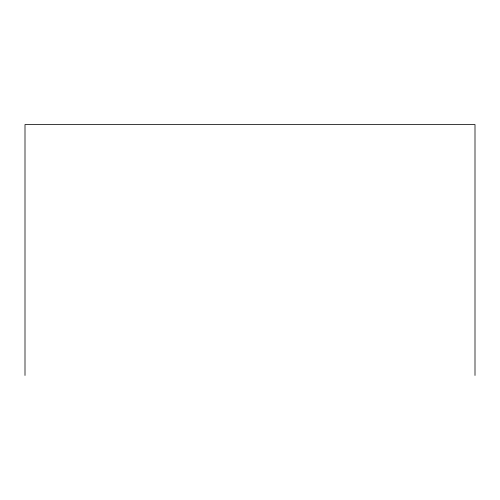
<?xml version="1.0" encoding="UTF-8"?>
<svg xmlns="http://www.w3.org/2000/svg" width="500" height="500" viewBox="0 0 500 500"><rect width="100%" height="100%" fill="white"/><g stroke="black" fill="none" stroke-linecap="round" stroke-linejoin="round"><path stroke-width="0.75" d="M475 375.45L475 124.55L25 124.55L25 375.45"/></g></svg>
